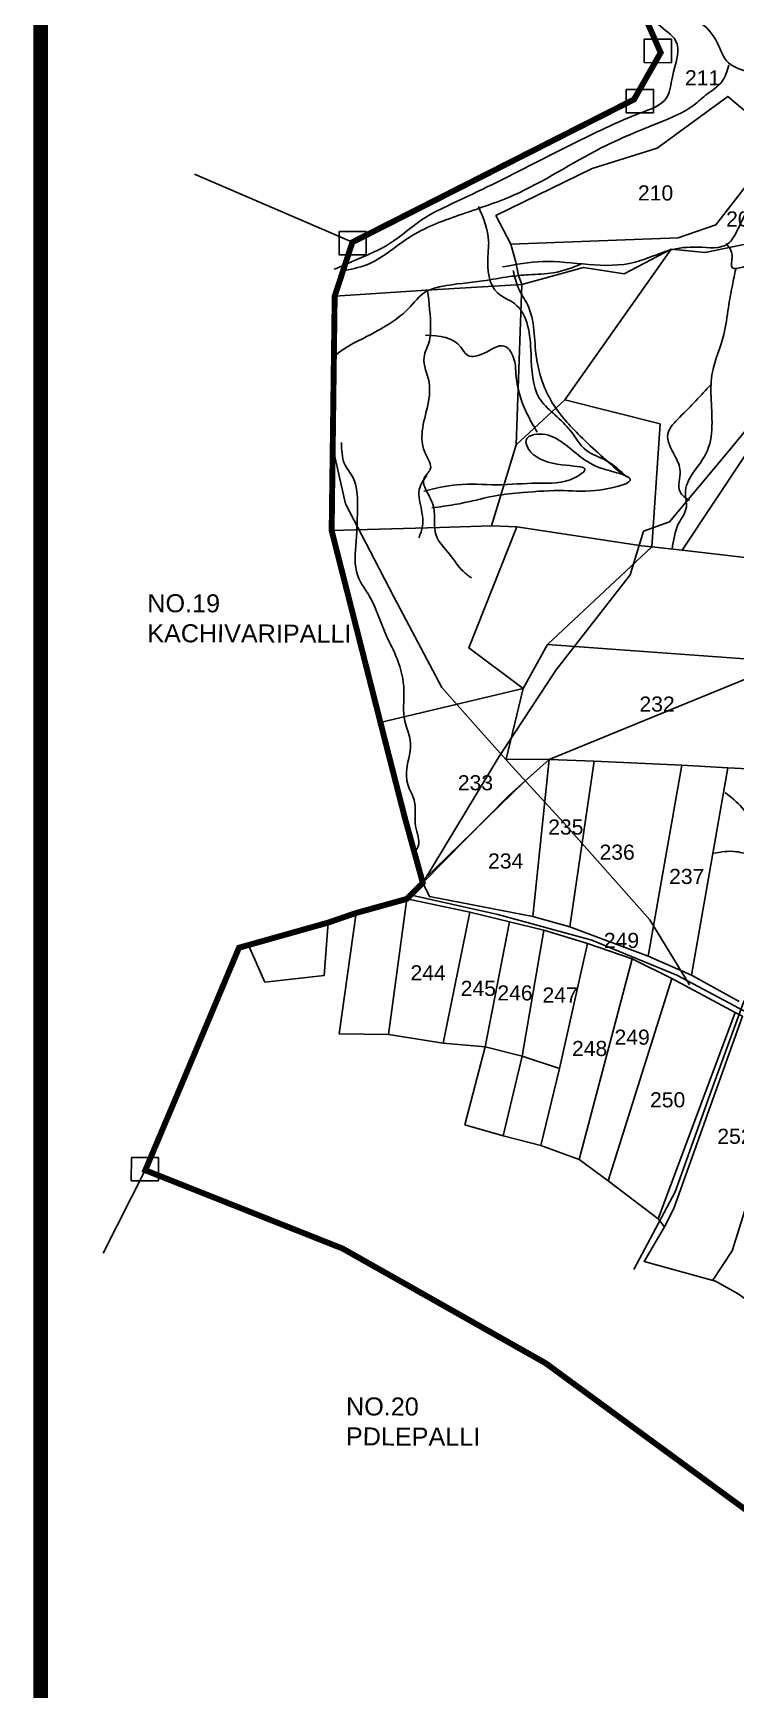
# Model space of a CAD drawing. Header units: inches. Extents: x 203261 to 228925, y 1594290 to 1605484.
# Drawn here: x 203289 to 204239, y 1595781 to 1598022 of the extents above; entities that cross this region are included whole.
import ezdxf

# ---------------------------------------------------------------- set-up
doc = ezdxf.new("R2010")
doc.units = ezdxf.units.IN
doc.header["$MEASUREMENT"] = 0
doc.linetypes.add('HIDDEN2', pattern=[0.1875, 0.125, -0.0625])
for name, color, linetype in [('BOUNDRY STONES', 240, 'Continuous'), ('PLOT NO', 7, 'Continuous'), ('PLOTS', 7, 'Continuous'), ('ROADS', 1, 'Continuous'), ('STREAMS', 4, 'Continuous'), ('TEXT', 1, 'Continuous'), ('VILLAGE BOUNDRY', 5, 'Continuous')]:
    doc.layers.add(name, color=color, linetype=linetype)
doc.styles.get("Standard").update_dxf_attribs({"font": 'arial.ttf'})

msp = doc.modelspace()

# ---------------------------------------------------------------- linework, layer by layer
at = {"color": 5, "const_width": 20}
msp.add_lwpolyline([(203298.6, 1605084.6), (218613.4, 1605084.6), (218613.4, 1594300.1), (203298.6, 1594300.1)], close=True, dxfattribs=at)
at = {"layer": 'BOUNDRY STONES'}
for points in [[(204115, 1598014.1), (204151.7, 1598014), (204151.6, 1597982.4), (204114.9, 1597982.5)], [(204090.6, 1597946.2), (204127.2, 1597946.2), (204127.2, 1597914.6), (204090.5, 1597914.6)], [(203702.2, 1597754.1), (203738.9, 1597754), (203738.8, 1597722.4), (203702.2, 1597722.5)], [(203421.4, 1596501.5), (203458, 1596501.4), (203457.9, 1596469.8), (203421.3, 1596469.9)]]:
    msp.add_lwpolyline(points, close=True, dxfattribs=at)
at = {"layer": 'PLOTS'}
for points in [[(203949.2, 1597682.5), (204032.8, 1597705.4), (204087.8, 1597697), (204151.5, 1597730), (204197.1, 1597725.8), (204304, 1597747.7), (204371.9, 1597772.1), (204431.5, 1597855.1), (204481.3, 1597960.4), (204555.6, 1598022.9), (204598.1, 1598041.9), (204647.2, 1598046.9), (204692, 1598047.4)], [(203696.3, 1597666.5), (203820.1, 1597674.8), (203949.2, 1597682.5), (203944.7, 1597694.5), (203941.2, 1597712.5), (203934.3, 1597737), (203914.4, 1597775.5), (204044.3, 1597839.3), (204132.2, 1597866.7), (204227.8, 1597936.7), (204273.4, 1597898.5), (204327.4, 1597949.7), (204391.3, 1597998.2), (204412, 1598033.3)], [(203934.3, 1597737), (204160.7, 1597745.6), (204211.7, 1597762.9), (204286.7, 1597859.7), (204273.4, 1597898.5)], [(204007.3, 1597526.2), (204151.5, 1597730)], [(203908.5, 1597356), (203941.8, 1597465.6), (203949.2, 1597682.5)], [(204166.3, 1597322.8), (204295.7, 1597517.6), (204308.6, 1597525.9), (204340.8, 1597509.3), (204360.4, 1597520.5), (204413.5, 1597611.3)], [(203941.8, 1597465.6), (204007.3, 1597526.2)], [(204007.3, 1597526.2), (204136.4, 1597493.9), (204125.3, 1597327.7)], [(203692.2, 1597349.4), (203838.1, 1597353.7), (203908.5, 1597356), (203942.7, 1597354.5), (204111.6, 1597328.8), (204125.3, 1597327.7), (204166.3, 1597322.8), (204340.2, 1597302.9)], [(204272.5, 1597026.3), (204227.7, 1597028.7), (204165.7, 1597032), (204047.1, 1597037.8), (203986.3, 1597040), (203928.4, 1597040.5), (203951.3, 1597135.9), (203877.6, 1597190.7), (203942.7, 1597354.5)], [(203951.3, 1597135.9), (203984.2, 1597195.6), (204125.3, 1597327.7)], [(203984.2, 1597195.6), (204312.7, 1597171.7), (204322.2, 1597165.7)], [(203951.3, 1597135.9), (203757.8, 1597089.7)], [(203986.3, 1597040), (203932.2, 1596991.7), (203815.4, 1596873.2)], [(203986.3, 1597040), (203964.4, 1596827.6)], [(204014.2, 1596813.7), (204047.1, 1597037.8)], [(204165.7, 1597032), (204120, 1596773.8)], [(204178.9, 1596748.2), (204227.7, 1597028.7)], [(203815.4, 1596873.2), (203824.5, 1596854.5), (203964.4, 1596827.6), (204014.2, 1596813.7), (204120, 1596773.8), (204178.9, 1596748.2), (204243.3, 1596712.5)], [(203793.9, 1596851.3), (203769.1, 1596667.8)], [(203793.9, 1596851.3), (203879.1, 1596833.4), (203932.5, 1596820.1), (203979.1, 1596809.1), (204038, 1596790.8), (204098.4, 1596770.4), (204152.1, 1596743.5), (204238, 1596697.7), (204247.9, 1596692.7), (204154.8, 1596432.6), (204142.3, 1596407.8)], [(204538.8, 1596177.7), (204509.8, 1596182.6), (204478.7, 1596189.5), (204454.4, 1596194.5), (204432, 1596204.4), (204349.9, 1596250.8), (204302.8, 1596274), (204242.1, 1596317), (204211.3, 1596334.4), (204115, 1596360.8), (204142.3, 1596407.8), (204133.6, 1596418.6), (204066.2, 1596469.8), (204026.9, 1596498.7), (203975.1, 1596517.7), (203924.1, 1596531), (203872.4, 1596545.9), (203899.8, 1596651.1), (203843.1, 1596656.1), (203769.1, 1596667.8), (203702.5, 1596668.8), (203725.3, 1596832.3)], [(203843.1, 1596656.1), (203879.1, 1596833.4)], [(203687.3, 1596819.2), (203681.9, 1596747.5), (203601.9, 1596738.9), (203579.7, 1596788.8)], [(203932.5, 1596820.1), (203899.8, 1596651.1)], [(203924.1, 1596531), (203949.8, 1596638.4), (203979.1, 1596809.1)], [(203975.1, 1596517.7), (204000.5, 1596621.9), (204038, 1596790.8)], [(204026.9, 1596498.7), (204098.4, 1596770.4)], [(204066.2, 1596469.8), (204152.1, 1596743.5)], [(204133.6, 1596418.6), (204238, 1596697.7)], [(203899.8, 1596651.1), (203949.8, 1596638.4), (204000.5, 1596621.9)], [(204207.5, 1596335.4), (204233.6, 1596375.4), (204321.8, 1596655.3), (204352.3, 1596621.7), (204383, 1596598.3), (204424.3, 1596565.2), (204522.5, 1596541.6), (204523.1, 1596549.9)]]:
    msp.add_lwpolyline(points, dxfattribs=at)
at = {"layer": 'ROADS'}
for points in [[(203815.4, 1596873.2), (203917.9, 1597042.7), (203995.9, 1597161.2), (204095.7, 1597289.8), (204113.7, 1597348.7), (204148.9, 1597361.4), (204229.9, 1597457.7), (204331.1, 1597581.4), (204428.7, 1597714.3), (204490.2, 1597835.8), (204508.9, 1597840.3), (204680, 1598053.8), (204711.1, 1598077.6), (204763.8, 1598183.6), (204853, 1598252.4), (204900.4, 1598333.2), (204905.6, 1598445.3), (204902.7, 1598491)], [(204100.9, 1596350.2), (204156.9, 1596455.3), (204205.6, 1596591.3), (204249.7, 1596712.5), (204359.1, 1596865.5), (204418.7, 1596961.3), (204460.5, 1597037.1), (204520.1, 1597159.3), (204576, 1597291.4), (204601.6, 1597369.5), (204627, 1597427.3), (204671.4, 1597488.9), (204692.8, 1597538.1), (204740.9, 1597681), (204756.2, 1597714.6), (204787.2, 1597721.6), (204899.1, 1597746.5), (205033.7, 1597790.8), (205208.5, 1597846.6)], [(204176.1, 1596735.2), (204122.3, 1596822.9), (204005.9, 1596954.8), (203935.3, 1597031.4), (203893.9, 1597077.6), (203841.3, 1597137.1), (203776.3, 1597259.8), (203744.2, 1597321.6), (203710.8, 1597385.5), (203693.8, 1597461.5)], [(203796.2, 1596857.1), (203954, 1597011.1), (203986.3, 1597040), (204171.2, 1597115.8), (204378.4, 1597200.5), (204555, 1597258.8), (204576, 1597291.4)], [(203796.2, 1596857.1), (203917, 1596830.1), (204043.9, 1596795.6), (204159, 1596748.1), (204237, 1596706.7), (204330.5, 1596656.6), (204444.7, 1596600.7), (204653.8, 1596485.7), (204785.7, 1596430.2), (204936.4, 1596372.2), (205137.4, 1596267.1), (205214.3, 1596222.4), (205234.6, 1596197.7)]]:
    msp.add_lwpolyline(points, dxfattribs=at)
at = {"layer": 'STREAMS'}
for points in [[(206158.6, 1599218.8), (206198.7, 1599250.6), (206262.5, 1599269.2), (206315.7, 1599290.9), (206362.1, 1599333.3), (206374.1, 1599358.3), (206373.6, 1599398.9), (206330.4, 1599404), (206272.8, 1599391.7), (206184.6, 1599368.8), (206093.2, 1599357.1), (205917.6, 1599298.7), (205858.2, 1599288.2), (205761.9, 1599289.7), (205684.3, 1599261.8), (205588.5, 1599243.2), (205507.2, 1599231.6), (205414.5, 1599188), (205381.6, 1599146.7), (205345.2, 1599098.1), (205271.9, 1599062), (205203.7, 1599049), (205168.6, 1599048.5), (205114.2, 1599040.5), (205050.2, 1599060), (205001.4, 1599058.8), (204927.5, 1599025.9), (204860.5, 1598984.8), (204817.2, 1598939.3), (204802.2, 1598911.2), (204752.6, 1598856.9), (204638.4, 1598777.5), (204595.8, 1598725.1), (204548.1, 1598695.2), (204505.5, 1598643.4), (204491.6, 1598609.1), (204467.8, 1598574.7), (204455.2, 1598549.2), (204422, 1598506.1), (204392.5, 1598479.9), (204333.4, 1598426.6), (204299.6, 1598409.2), (204259.5, 1598399.3), (204224.5, 1598380.6), (204200.7, 1598383.2), (204153.1, 1598357), (204086.8, 1598340.3), (204053.5, 1598306.7), (204054, 1598257.3), (204056.5, 1598225.4), (204069.5, 1598206.6), (204087, 1598179.7), (204101.9, 1598157.2), (204139.3, 1598065.9), (204172.4, 1598047.7), (204211.7, 1598013.2), (204226, 1597985.1), (204287.9, 1597958.1), (204312.8, 1597916.1), (204287.1, 1597881.8), (204284.5, 1597844.9), (204269.4, 1597800.6), (204257.4, 1597786.2), (204239.8, 1597753.8), (204228.5, 1597737.8), (204187.2, 1597732.9), (204149, 1597728.6), (204102.7, 1597712.5), (204039.5, 1597709.5), (203977.6, 1597713.4), (203923.2, 1597706.1)], [(203993, 1598324.3), (204022.8, 1598277.5), (204039.3, 1598242.7), (204056, 1598209.4), (204086.5, 1598143.5), (204105.4, 1598106.3), (204134.1, 1598033.9), (204157.3, 1598012.6), (204152.9, 1597963.2), (204145.2, 1597935), (204108.9, 1597914), (204066.3, 1597895.8), (204009.3, 1597868.1), (203895.5, 1597810.8), (203848.4, 1597788.5), (203815.2, 1597770.7), (203771.2, 1597738.1), (203725.4, 1597715.8), (203695.8, 1597702.9)], [(203706.1, 1597700.7), (203739.8, 1597709.1), (203797.2, 1597746.1), (203864.1, 1597776), (203938.1, 1597803.1), (204056.7, 1597867.1), (204135.3, 1597901.4), (204181.9, 1597925), (204200.3, 1597940.2), (204219.6, 1597956.3), (204229.1, 1597979.1)], [(203890.6, 1597787.8), (203904.5, 1597740.9), (203903.5, 1597720.6), (203916.5, 1597671), (203939.5, 1597656.5), (203961.8, 1597588.4), (203973, 1597528.8), (204012.6, 1597487.7), (204036.9, 1597457.9), (204063.9, 1597443.8), (204091.3, 1597422.1)], [(204225.6, 1597738), (204233.7, 1597721.3), (204234.1, 1597705), (204248.1, 1597705.9), (204298.8, 1597706.7), (204315, 1597694.4), (204351.1, 1597691.6), (204376.4, 1597680.7), (204404, 1597663.5), (204418.4, 1597652.6), (204428.7, 1597634.1)], [(204029.4, 1597709.7), (203992.4, 1597698.3), (203958.8, 1597695.5), (203932.6, 1597693), (203896.8, 1597687.2), (203840.4, 1597679.7), (203820, 1597672.8), (203795.7, 1597649.4), (203765.5, 1597626.4), (203735.7, 1597609.9), (203708.6, 1597595.1), (203694.2, 1597584.4)], [(204084.1, 1597426.6), (204028.3, 1597477.3), (203990.6, 1597522.4), (203969.1, 1597583.8), (203957, 1597655.2), (203944.9, 1597677.3), (203937.8, 1597701.2)], [(204238.6, 1597703.2), (204234.1, 1597681.1), (204228.6, 1597651.3), (204222.6, 1597614.7), (204207.1, 1597563.7), (204205.2, 1597530.8), (204198.2, 1597453.3), (204170.5, 1597399.6), (204171.9, 1597381.6), (204161.4, 1597359), (204152.7, 1597324.3)], [(203821.9, 1597674.1), (203826, 1597623.3), (203824.3, 1597606.2), (203817.2, 1597583.9), (203823.9, 1597549.8), (203814.4, 1597480), (203819.1, 1597453.5), (203825.6, 1597432.4), (203816.8, 1597419.7), (203819.9, 1597404.2), (203830.2, 1597380.5), (203833.5, 1597343.2), (203852, 1597317), (203869.9, 1597294.4), (203881.2, 1597285.4)], [(203970.1, 1597482.8), (203955.7, 1597509), (203941.4, 1597560.9), (203939.2, 1597580.2), (203926.7, 1597598.7), (203892.8, 1597587.1), (203875.7, 1597586.7), (203867.1, 1597597.5), (203818.9, 1597613.9)], [(204204.4, 1597546.3), (204163.1, 1597503.1), (204146.8, 1597480.1), (204156.2, 1597450.7), (204163.4, 1597429.9), (204163.3, 1597401.9), (204175.9, 1597390.2)], [(203817, 1597402.7), (203862.1, 1597411.6), (203915.3, 1597411.5), (203970.8, 1597413.6), (204021.3, 1597421.1), (204033.5, 1597429.7), (203968.6, 1597449.7), (203956.5, 1597474.5), (203970.1, 1597479.9), (204023.2, 1597453.6), (204053.4, 1597435), (204074.6, 1597428.7), (204095.7, 1597419.6), (204056.9, 1597404.8), (204006.4, 1597403.6), (203950.5, 1597401), (203913.9, 1597396.6), (203872, 1597387.3), (203843.6, 1597382.4), (203827.8, 1597380.2)], [(203705.6, 1597468.8), (203709.7, 1597439.7), (203721.2, 1597420.7), (203727.2, 1597384.2), (203725.2, 1597335.2), (203727.4, 1597288.5), (203743.5, 1597260.3), (203766.5, 1597206.9), (203780.8, 1597175.9), (203789.9, 1597132.9), (203791.2, 1597091.8), (203798.5, 1597065.9), (203793.8, 1597026.3), (203795.2, 1597006), (203803.9, 1596984.7), (203805.7, 1596949.6), (203809.3, 1596922.8), (203800.9, 1596910.3)], [(203820.7, 1597423.9), (203810.7, 1597405), (203813.8, 1597377), (203815.1, 1597355.9), (203810.1, 1597339.6)], [(204224.3, 1596995.1), (204247.2, 1596974.6), (204276.5, 1596929.7), (204297.4, 1596912.2), (204324.3, 1596902.7), (204378.7, 1596906.5), (204398.6, 1596900.5), (204426.5, 1596877.5), (204443.9, 1596863), (204499.2, 1596849.9), (204535.6, 1596845.3), (204599.1, 1596863), (204702.4, 1596864.7), (204743.2, 1596864.1), (204767.7, 1596869.6), (204805.1, 1596858.5), (204834.5, 1596863.9), (204885.9, 1596884.2), (204919.8, 1596890.6), (204955.2, 1596887.5), (204980.6, 1596883), (205000.6, 1596870), (205009.5, 1596849), (205023.4, 1596838.5)], [(204304.4, 1596909.6), (204250, 1596913.2), (204239.6, 1596915.2), (204207.6, 1596912.8)]]:
    msp.add_spline(points, degree=3, dxfattribs=at)
at = {"layer": 'VILLAGE BOUNDRY', "linetype": 'HIDDEN2', "ltscale": 75, "const_width": 8}
msp.add_lwpolyline([(204400.6, 1595916.2), (203981.6, 1596223.3), (203707, 1596378.4), (203440.2, 1596484.3), (203493.5, 1596610.5), (203566.9, 1596785.3), (203687.3, 1596819.2), (203725.3, 1596832.3), (203793.9, 1596851.3), (203815.4, 1596873.2), (203791.7, 1596959.1), (203768.8, 1597048.2), (203692.2, 1597349.4), (203696.3, 1597666.5), (203720.3, 1597739.6), (204101.1, 1597932.7), (204137.1, 1597996), (204065.3, 1598158.7)], dxfattribs=at)
at = {"layer": 'VILLAGE BOUNDRY'}
for points in [[(203720.3, 1597739.6), (203506.6, 1597831.7)], [(203440.2, 1596484.3), (203383.3, 1596372.1)]]:
    msp.add_lwpolyline(points, dxfattribs=at)

# ---------------------------------------------------------------- texts
at = {"layer": 'PLOT NO'}
for s, p in [('211', (204170, 1597951.7)), ('210', (204106.4, 1597796)), ('209', (204225.6, 1597760.8)), ('232', (204108.4, 1597104.6)), ('233', (203862.8, 1596998.2)), ('235', (203985, 1596938.3)), ('236', (204054.4, 1596904.3)), ('234', (203903.7, 1596892.4)), ('237', (204148.5, 1596871.5)), ('249', (204060.3, 1596785)), ('244', (203798.8, 1596741.2)), ('245', (203866.7, 1596720.1)), ('246', (203916.3, 1596713.9)), ('247', (203977.3, 1596711.1)), ('249', (204074.7, 1596654.1)), ('248', (204017.2, 1596638.8)), ('250', (204122.7, 1596569.4)), ('252', (204213.7, 1596520))]:
    msp.add_text(s, height=20.45, dxfattribs=at).set_placement(p)
at = {"layer": 'TEXT', "char_height": 24.357, "attachment_point": 1, "rotation": 359.8583}
for s, insert, width in [('NO.19 KACHIVARIPALLI', (203443, 1597263.5), 279.655), ('NO.20 PDLEPALLI', (203711.7, 1596177.1), 181.578)]:
    msp.add_mtext(s, dxfattribs=dict(at, insert=insert, width=width))

doc.saveas('drawing.dxf')
